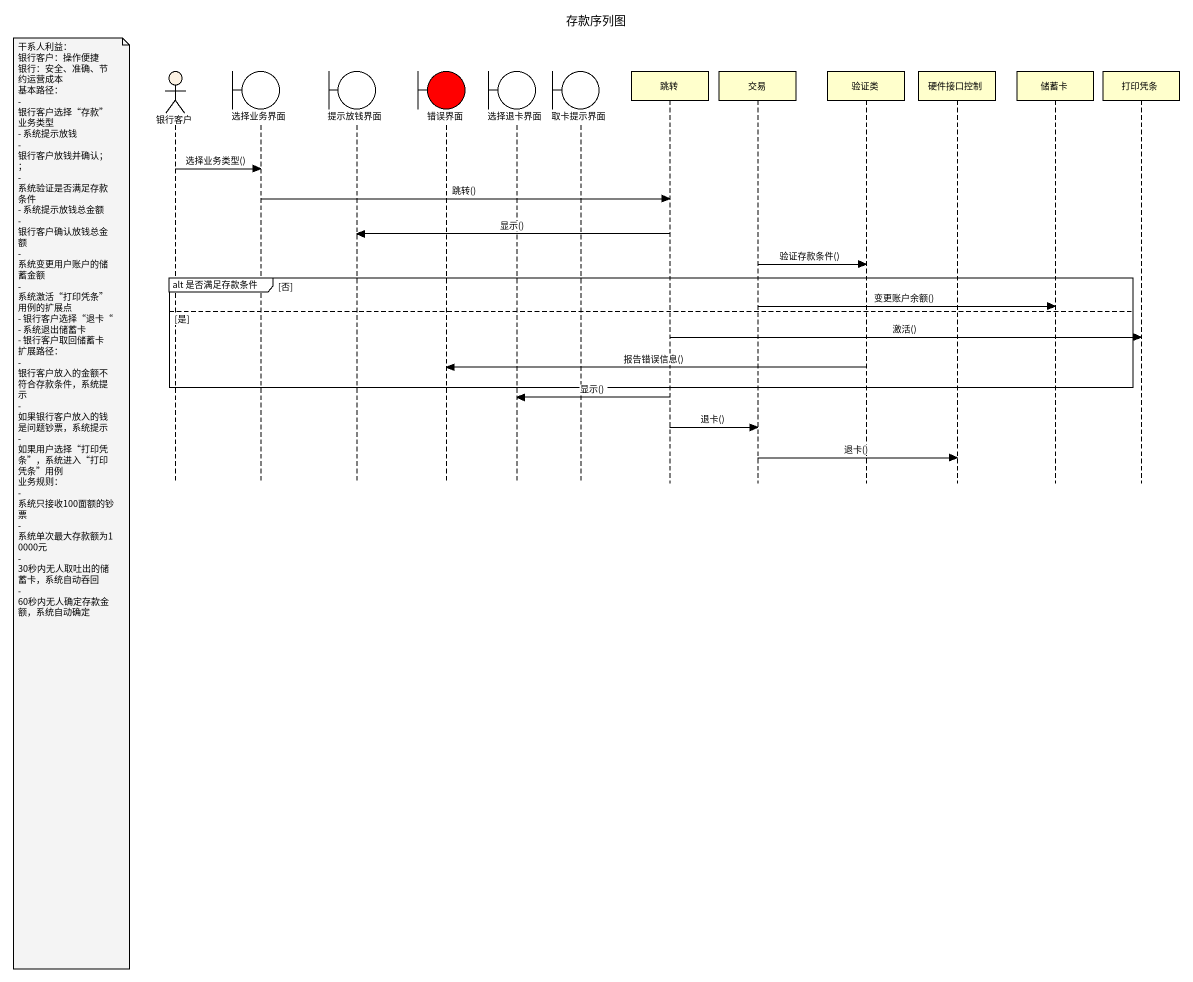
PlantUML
@startuml
title 存款序列图
hide footbox
actor 银行客户 #FCF2E3
boundary 选择业务界面
boundary 提示放钱界面
boundary 错误界面 #FF0000
boundary 选择退卡界面
boundary 取卡提示界面
participant 跳转
participant 交易
participant 验证类
participant 硬件接口控制
participant 储蓄卡
participant 打印凭条

银行客户 -> 选择业务界面 : 选择业务类型()
选择业务界面 -> 跳转 : 跳转()
跳转 -> 提示放钱界面 : 显示()
交易 -> 验证类 : 验证存款条件()
group alt 是否满足存款条件 [否]
  交易 -> 储蓄卡 : 变更账户余额()
else 是
  跳转 -> 打印凭条 : 激活()
  验证类 -> 错误界面 : 报告错误信息()
end
跳转 -> 选择退卡界面 : 显示()
跳转 -> 交易 : 退卡()
交易 -> 硬件接口控制 : 退卡()
note left of 银行客户
  干系人利益：
  银行客户：操作便捷
  银行：安全、准确、节约运营成本
  基本路径：
  - 银行客户选择“存款”业务类型
  - 系统提示放钱
  - 银行客户放钱并确认；；
  - 系统验证是否满足存款条件
  - 系统提示放钱总金额
  - 银行客户确认放钱总金额
  - 系统变更用户账户的储蓄金额
  - 系统激活“打印凭条”用例的扩展点
  - 银行客户选择“退卡“
  - 系统退出储蓄卡
  - 银行客户取回储蓄卡
  扩展路径：
  - 银行客户放入的金额不符合存款条件，系统提示
  - 如果银行客户放入的钱是问题钞票，系统提示
  - 如果用户选择“打印凭条”，系统进入“打印凭条”用例
  业务规则：
  - 系统只接收100面额的钞票
  - 系统单次最大存款额为10000元
  - 30秒内无人取吐出的储蓄卡，系统自动吞回
  - 60秒内无人确定存款金额，系统自动确定
end note
@enduml
